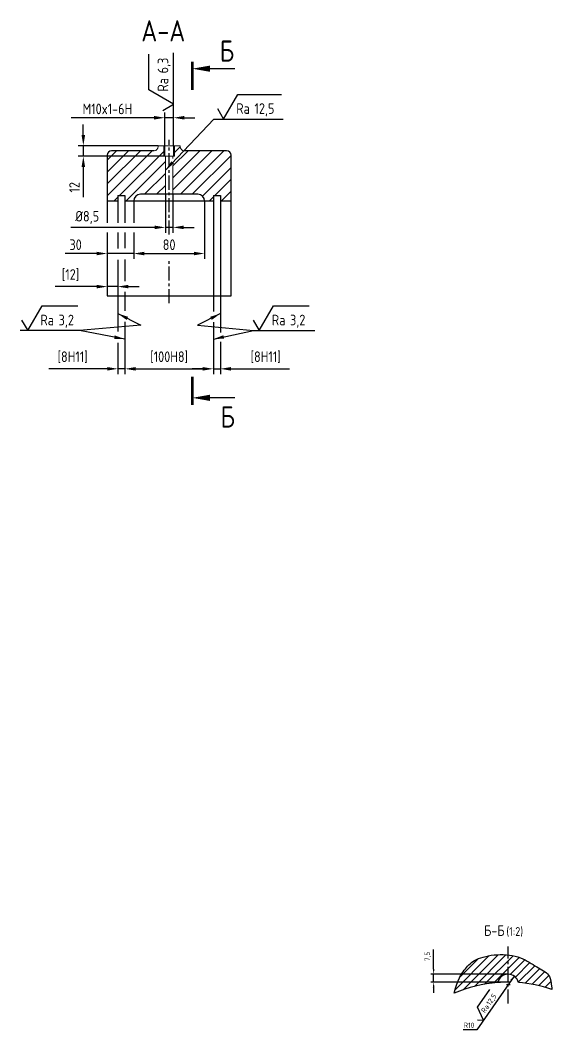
# Model space of a CAD drawing. Header units: millimetres. Extents: x 14 to 1913, y -3142 to -441.
# Drawn here: x 764 to 1365, y -1583 to -441 of the extents above; entities that cross this region are included whole.
import ezdxf
from ezdxf.enums import TextEntityAlignment as Align

# ---------------------------------------------------------------- set-up
doc = ezdxf.new("R2010")
doc.units = ezdxf.units.MM
doc.header["$LTSCALE"] = 0.5
doc.linetypes.add('CENTER', pattern=[50.8, 31.75, -6.35, 6.35, -6.35])
for name, color, linetype in [('Bord', 1, 'Continuous'), ('Cen', 5, 'CENTER'), ('Cont', 6, 'Continuous'), ('Dim', 7, 'Continuous'), ('Hatch', 2, 'Continuous'), ('Text', 3, 'Continuous'), ('Textb', 6, 'Continuous')]:
    doc.layers.add(name, color=color, linetype=linetype)
doc.styles.add('DIM', font='RUSS.SHX', dxfattribs={"width": 0.8})
doc.styles.add('Style1', font='romans.shx', dxfattribs={"width": 0.8})
doc.dimstyles.new('LIN2', dxfattribs={"dimscale": 2, "dimtxt": 3, "dimasz": 3, "dimexe": 1.5, "dimexo": 0, "dimgap": 1.5, "dimtad": 1, "dimdec": 4, "dimrnd": 1, "dimdsep": 46, "dimtxsty": 'DIM', "dimcen": 0, "dimdle": 2, "dimclrd": 256, "dimclrt": 3, "dimadec": 0, "dimazin": 0, "dimtfac": 0.666667, "dimtdec": 4, "dimtmove": 0, "dimatfit": 3, "dimfxl": 1, "dimtvp": 0.833333, "dimtolj": 1, "dimtzin": 0, "dimarcsym": 0})
doc.dimstyles.new('LIN4', dxfattribs={"dimscale": 4, "dimtxt": 3, "dimasz": 3, "dimexe": 1.5, "dimexo": 0, "dimgap": 1, "dimtad": 1, "dimdec": 1, "dimzin": 0, "dimtxsty": 'Style1', "dimcen": 0, "dimclrt": 3, "dimadec": 0, "dimazin": 0, "dimtfac": 1, "dimtdec": 1, "dimtmove": 0, "dimatfit": 3, "dimfxl": 1, "dimtolj": 1, "dimtzin": 12, "dimarcsym": 0})
doc.dimstyles.new('Rad4', dxfattribs={"dimscale": 4, "dimtxt": 3, "dimasz": 3, "dimexe": 1.5, "dimexo": 0, "dimgap": 1, "dimtad": 1, "dimtoh": 1, "dimdec": 0, "dimzin": 0, "dimtxsty": 'Style1', "dimcen": 0, "dimse1": 1, "dimclrt": 3, "dimadec": 0, "dimazin": 0, "dimtfac": 1, "dimtdec": 0, "dimtmove": 0, "dimatfit": 2, "dimfxl": 1, "dimtolj": 1, "dimtzin": 12, "dimarcsym": 0})

# ---------------------------------------------------------------- blocks, each defined once
blk = doc.blocks.new('ZNAK02')
at = {"layer": 'Textb', "style": 'Style1', "width": 0.8}
blk.add_attdef('А-А', text='', height=6, dxfattribs=at).set_placement((13.92, -0.06), align=Align.RIGHT)
blk.add_attdef('SC(1)', (14.94, -0.06), '', height=5, dxfattribs=at)
blk = doc.blocks.new('sherISO_01')
at = {"layer": 'Text'}
blk.add_line((4.04, 7), (16.36, 7), dxfattribs=at)
blk.add_lwpolyline([(-1.73, 3), (0, 0), (4.04, 7)], dxfattribs=at)
at = {"layer": 'Text', "style": 'Style1', "width": 0.8}
blk.add_text('Ra', height=3, dxfattribs=at).set_placement((3.58, 1.5))
blk.add_attdef('12,5', (8.73, 1.5), '', height=3, dxfattribs=at)
blk = doc.blocks.new('*D19')
at = {"layer": 'Dim', "lineweight": -2, "transparency": 16777216}
for p, q in [((1231.7, -1514.4), (1231.7, -1492.3)), ((1231.7, -1529.4), (1231.7, -1520.4)), ((1231.7, -1535.4), (1231.7, -1541.4))]:
    blk.add_line(p, q, dxfattribs=at)
at = {"layer": 'Dim', "color": 0, "lineweight": -2, "transparency": 16777216}
for p, q in [((1315.8, -1520.4), (1228.7, -1520.4)), ((1315.8, -1529.4), (1228.7, -1529.4))]:
    blk.add_line(p, q, dxfattribs=at)
at = {"layer": 'Dim', "transparency": 16777216}
for points in [[(1230.7, -1514.4), (1232.7, -1514.4), (1231.7, -1520.4)], [(1230.7, -1535.4), (1232.7, -1535.4), (1231.7, -1529.4)]]:
    blk.add_solid(points, dxfattribs=at)
at = {"layer": 'Dim', "color": 3, "transparency": 16777216, "insert": (1225.1, -1500.3), "char_height": 6, "attachment_point": 5, "rotation": 90, "style": 'DIM'}
blk.add_mtext('\\A1;{\\Fromans.shx;7,5}', dxfattribs=at)
blk = doc.blocks.new('*D46')
at = {"layer": 'Dim', "color": 0, "lineweight": -2, "transparency": 16777216}
for p, q in [((882.7, -782.5), (882.7, -841.6)), ((982.7, -782.7), (982.7, -841.6)), ((894.7, -835.6), (970.7, -835.6))]:
    blk.add_line(p, q, dxfattribs=at)
at = {"layer": 'Dim', "color": 0, "transparency": 16777216}
for points in [[(894.7, -833.6), (894.7, -837.6), (882.7, -835.6)], [(970.7, -833.6), (970.7, -837.6), (982.7, -835.6)]]:
    blk.add_solid(points, dxfattribs=at)
at = {"layer": 'Dim', "color": 3, "transparency": 16777216, "insert": (932.7, -822.5), "char_height": 12, "attachment_point": 5, "style": 'Style1'}
blk.add_mtext('\\A1;[100H8]', dxfattribs=at)
blk = doc.blocks.new('*D47')
at = {"layer": 'Dim', "color": 0, "lineweight": -2, "transparency": 16777216}
for p, q in [((982.7, -782.7), (982.7, -841.6)), ((990.7, -805), (990.7, -841.6)), ((970.7, -835.6), (958.7, -835.6)), ((982.7, -835.6), (990.7, -835.6)), ((1002.7, -835.6), (1068.9, -835.6))]:
    blk.add_line(p, q, dxfattribs=at)
at = {"layer": 'Dim', "color": 0, "transparency": 16777216}
for points in [[(970.7, -833.6), (970.7, -837.6), (982.7, -835.6)], [(1002.7, -833.6), (1002.7, -837.6), (990.7, -835.6)]]:
    blk.add_solid(points, dxfattribs=at)
at = {"layer": 'Dim', "color": 3, "transparency": 16777216, "insert": (1041.8, -822.5), "char_height": 12, "attachment_point": 5, "style": 'Style1'}
blk.add_mtext('\\A1;[8H11]', dxfattribs=at)
blk = doc.blocks.new('*D48')
at = {"layer": 'Dim', "color": 0, "lineweight": -2, "transparency": 16777216}
for p, q in [((882.7, -782.5), (882.7, -841.6)), ((874.7, -806.3), (874.7, -841.6)), ((862.7, -835.6), (796.6, -835.6)), ((882.7, -835.6), (874.7, -835.6)), ((894.7, -835.6), (906.7, -835.6))]:
    blk.add_line(p, q, dxfattribs=at)
at = {"layer": 'Dim', "color": 0, "transparency": 16777216}
for points in [[(862.7, -833.6), (862.7, -837.6), (874.7, -835.6)], [(894.7, -833.6), (894.7, -837.6), (882.7, -835.6)]]:
    blk.add_solid(points, dxfattribs=at)
at = {"layer": 'Dim', "color": 3, "transparency": 16777216, "insert": (823.6, -822.5), "char_height": 12, "attachment_point": 5, "style": 'Style1'}
blk.add_mtext('\\A1;[8H11]', dxfattribs=at)
blk = doc.blocks.new('*D49')
at = {"layer": 'Dim', "color": 0, "lineweight": -2, "transparency": 16777216}
for p, q in [((972.7, -645.7), (972.7, -711.2)), ((892.7, -681.4), (892.7, -711.2)), ((904.7, -705.2), (960.7, -705.2))]:
    blk.add_line(p, q, dxfattribs=at)
at = {"layer": 'Dim', "color": 0, "transparency": 16777216}
for points in [[(904.7, -703.2), (904.7, -707.2), (892.7, -705.2)], [(960.7, -703.2), (960.7, -707.2), (972.7, -705.2)]]:
    blk.add_solid(points, dxfattribs=at)
at = {"layer": 'Dim', "color": 3, "transparency": 16777216, "insert": (932.7, -695.2), "char_height": 12, "attachment_point": 5, "style": 'Style1'}
blk.add_mtext('\\A1;80', dxfattribs=at)
blk = doc.blocks.new('*D50')
at = {"layer": 'Dim', "color": 0, "lineweight": -2, "transparency": 16777216}
for p, q in [((862.7, -681.4), (862.7, -711.2)), ((892.7, -681.4), (892.7, -711.2)), ((850.7, -705.2), (815.2, -705.2)), ((892.7, -705.2), (862.7, -705.2)), ((904.7, -705.2), (916.7, -705.2))]:
    blk.add_line(p, q, dxfattribs=at)
at = {"layer": 'Dim', "color": 0, "transparency": 16777216}
for points in [[(850.7, -703.2), (850.7, -707.2), (862.7, -705.2)], [(904.7, -703.2), (904.7, -707.2), (892.7, -705.2)]]:
    blk.add_solid(points, dxfattribs=at)
at = {"layer": 'Dim', "color": 3, "transparency": 16777216, "insert": (827, -695.2), "char_height": 12, "attachment_point": 5, "style": 'Style1'}
blk.add_mtext('\\A1;30', dxfattribs=at)
blk = doc.blocks.new('*D51')
at = {"layer": 'Dim', "color": 0, "lineweight": -2, "transparency": 16777216}
for p, q in [((928.5, -638.2), (928.5, -681.6)), ((937, -638.2), (937, -681.6)), ((916.5, -675.6), (821.7, -675.6)), ((937, -675.6), (928.5, -675.6)), ((949, -675.6), (961, -675.6))]:
    blk.add_line(p, q, dxfattribs=at)
at = {"layer": 'Dim', "color": 0, "transparency": 16777216}
for points in [[(916.5, -673.6), (916.5, -677.6), (928.5, -675.6)], [(949, -673.6), (949, -677.6), (937, -675.6)]]:
    blk.add_solid(points, dxfattribs=at)
at = {"layer": 'Dim', "color": 3, "transparency": 16777216, "insert": (840.1, -664.4), "char_height": 12, "attachment_point": 5, "style": 'Style1'}
blk.add_mtext('\\A1;%%c8,5', dxfattribs=at)
blk = doc.blocks.new('*D52')
at = {"layer": 'Dim', "color": 0, "lineweight": -2, "transparency": 16777216}
for p, q in [((835.7, -571.2), (835.7, -559.2)), ((920.2, -583.2), (829.7, -583.2)), ((835.7, -583.2), (835.7, -595.2)), ((926.7, -595.2), (829.7, -595.2)), ((835.7, -607.2), (835.7, -641.4))]:
    blk.add_line(p, q, dxfattribs=at)
at = {"layer": 'Dim', "color": 0, "transparency": 16777216}
for points in [[(833.7, -571.2), (837.7, -571.2), (835.7, -583.2)], [(833.7, -607.2), (837.7, -607.2), (835.7, -595.2)]]:
    blk.add_solid(points, dxfattribs=at)
at = {"layer": 'Dim', "color": 3, "transparency": 16777216, "insert": (825.7, -630.3), "char_height": 12, "attachment_point": 5, "rotation": 90, "style": 'Style1'}
blk.add_mtext('\\A1;12', dxfattribs=at)
blk = doc.blocks.new('*D53')
at = {"layer": 'Dim', "color": 0, "lineweight": -2, "transparency": 16777216}
for p, q in [((927.7, -583.2), (927.7, -545.6)), ((937.7, -583.2), (937.7, -545.6)), ((915.7, -551.6), (822.1, -551.6)), ((937.7, -551.6), (927.7, -551.6)), ((949.7, -551.6), (961.7, -551.6))]:
    blk.add_line(p, q, dxfattribs=at)
at = {"layer": 'Dim', "color": 0, "transparency": 16777216}
for points in [[(915.7, -549.6), (915.7, -553.6), (927.7, -551.6)], [(949.7, -549.6), (949.7, -553.6), (937.7, -551.6)]]:
    blk.add_solid(points, dxfattribs=at)
at = {"layer": 'Dim', "color": 3, "transparency": 16777216, "insert": (862.9, -541.6), "char_height": 12, "attachment_point": 5, "style": 'Style1'}
blk.add_mtext('\\A1;M10x1-6H', dxfattribs=at)
blk = doc.blocks.new('sherISO_03')
at = {"layer": 'Text'}
blk.add_line((4.04, 7), (14.12, 7), dxfattribs=at)
blk.add_lwpolyline([(-1.73, 3), (0, 0), (4.04, 7)], dxfattribs=at)
at = {"layer": 'Text', "style": 'Style1', "width": 0.8}
blk.add_text('Ra', height=3, dxfattribs=at).set_placement((3.58, 1.5))
blk.add_attdef('6,3', (8.73, 1.5), '', height=3, dxfattribs=at)
blk = doc.blocks.new('sherISO_04')
at = {"layer": 'Text'}
blk.add_line((4.04, 7), (14.12, 7), dxfattribs=at)
blk.add_lwpolyline([(-1.73, 3), (0, 0), (4.04, 7)], dxfattribs=at)
at = {"layer": 'Text', "style": 'Style1', "width": 0.8}
blk.add_text('Ra', height=3, dxfattribs=at).set_placement((3.58, 1.5))
blk.add_attdef('3,2', (8.73, 1.5), '', height=3, dxfattribs=at)
blk = doc.blocks.new('*D55')
at = {"layer": 'Dim', "color": 0, "lineweight": -2, "transparency": 16777216}
for p, q in [((862.7, -739.1), (862.7, -748.6)), ((874.7, -739.1), (874.7, -748.6)), ((850.7, -742.6), (803.8, -742.6)), ((874.7, -742.6), (862.7, -742.6)), ((886.7, -742.6), (898.7, -742.6))]:
    blk.add_line(p, q, dxfattribs=at)
at = {"layer": 'Dim', "color": 0, "transparency": 16777216}
for points in [[(850.7, -740.6), (850.7, -744.6), (862.7, -742.6)], [(886.7, -740.6), (886.7, -744.6), (874.7, -742.6)]]:
    blk.add_solid(points, dxfattribs=at)
at = {"layer": 'Dim', "color": 3, "transparency": 16777216, "insert": (821.2, -729.5), "char_height": 12, "attachment_point": 5, "style": 'Style1'}
blk.add_mtext('\\A1;[12]', dxfattribs=at)
blk = doc.blocks.new('razrez03')
at = {"layer": 'Text'}
blk.add_lwpolyline([(0, 0, 0, 1.76, 0), (5, 0, 1.76, 1.76, 0)], format="xyseb", dxfattribs=at)
at = {"layer": 'Text', "const_width": 0.8}
blk.add_lwpolyline([(0, 2), (0, -6)], dxfattribs=at)
at = {"layer": 'Text'}
blk.add_lwpolyline([(12, 0), (5, 0)], dxfattribs=at)
at = {"layer": 'Textb', "style": 'Style1', "width": 0.8}
blk.add_attdef('A', (6.5, 2), '', height=6, dxfattribs=at)
blk = doc.blocks.new('razrez04')
at = {"layer": 'Text', "const_width": 0.8}
blk.add_lwpolyline([(0, 6), (0, -2)], dxfattribs=at)
at = {"layer": 'Text'}
blk.add_lwpolyline([(0, 0, 0, 1.76, 0), (5, 0, 1.76, 1.76, 0)], format="xyseb", dxfattribs=at)
blk.add_lwpolyline([(12, 0), (5, 0)], dxfattribs=at)
at = {"layer": 'Textb', "style": 'Style1', "width": 0.8}
blk.add_attdef('A', (6.5, -8.4), '', height=6, dxfattribs=at)

msp = doc.modelspace()

# ---------------------------------------------------------------- hatches: boundary and pattern name
at = {"layer": 'Hatch'}
h = msp.add_hatch(dxfattribs=at)
h.set_pattern_fill('ANSI31', color=256, scale=3)
h.set_pattern_definition([(45, (-46.372, 0), (-6.73519, 6.73519), [])])
h.paths.add_polyline_path([(928.47445, -595.18681), (926.72445, -595.18681), (926.72445, -583.68681), (926.22445, -583.18681), (920.22445, -583.18681), (920.22445, -584.08994, -0.3843218689), (915.73916, -589.06338), (867.72445, -589.06338, 0.4142135624), (862.72445, -594.06338), (862.72445, -645.68681), (874.72445, -645.68681), (874.72445, -639.68681), (882.72445, -639.68681), (882.72445, -645.68681), (892.72445, -645.68681, -0.4142135624), (900.22445, -638.18681), (928.47445, -638.18681)])
h.paths.add_polyline_path([(1002.72445, -594.06338, 0.4142135624), (997.72445, -589.06338), (949.70974, -589.06338, -0.3843218689), (945.22445, -584.08994), (945.22445, -583.18681), (939.22445, -583.18681), (938.72445, -583.68681), (938.72445, -595.18681), (936.97445, -595.18681), (936.97445, -638.18681), (965.22445, -638.18681, -0.4142135624), (972.72445, -645.68681), (982.72445, -645.68681), (982.72445, -639.68681), (990.72445, -639.68681), (990.72445, -645.68681), (1002.72445, -645.68681)])
h.paths.add_polyline_path([(927.72445, -584.68681), (926.72445, -583.68681), (926.72445, -595.18681), (927.72445, -595.18681)], flags=17)
h.paths.add_polyline_path([(938.72445, -583.68681), (937.72445, -584.68681), (937.72445, -595.18681), (938.72445, -595.18681)], flags=17)
h = msp.add_hatch(dxfattribs=at)
h.set_pattern_fill('ANSI31', color=256, scale=2, style=0)
h.set_pattern_definition([(45, (297.215, -1778.2713), (-4.490128, 4.490128), [])])
h.paths.add_polyline_path([(1304.04243, -1529.82236, -0.3526567438), (1315.76708, -1520.37828), (1315.76708, -1498.62644), (1313.85882, -1498.43156), (1310.38384, -1498.23804), (1306.89972, -1498.19847), (1303.44432, -1498.31023), (1300.05553, -1498.57073), (1296.7675, -1498.97582), (1293.59961, -1499.51529), (1290.56752, -1500.17739), (1287.68691, -1500.95039), (1284.97343, -1501.82254), (1282.44278, -1502.7821), (1280.1106, -1503.81732), (1277.99258, -1504.91648), (1276.09589, -1506.07043), (1274.39376, -1507.28048), (1272.85094, -1508.55054), (1271.43218, -1509.88452), (1270.1022, -1511.28635), (1268.82577, -1512.75993), (1267.56762, -1514.30919), (1266.29249, -1515.93802), (1264.97249, -1517.66886), (1263.60919, -1519.59814), (1262.21149, -1521.84082), (1260.78833, -1524.51185), (1259.34862, -1527.72617), (1257.90129, -1531.59873), (1257.65865, -1532.37828), (1285.41909, -1532.37828, -0.0303471337)])
h.paths.add_polyline_path([(1285.41909, -1532.37828), (1257.65865, -1532.37828), (1256.45525, -1536.2445), (1255.01944, -1541.77841, -0.051458205)])
h.paths.add_polyline_path([(1344.08378, -1509.5279), (1341.93725, -1508.18673), (1339.72542, -1506.8247), (1337.4261, -1505.4731), (1335.0171, -1504.16325), (1332.47621, -1502.92645), (1329.78123, -1501.79403), (1326.90997, -1500.79729), (1323.85023, -1499.96189), (1320.62988, -1499.29088), (1317.28679, -1498.78164), (1315.76708, -1498.62644), (1315.76708, -1520.37828, -0.3526567438), (1327.49172, -1529.82236, -0.0623712324), (1365.24192, -1537.48635), (1365.15109, -1536.02501), (1364.69406, -1531.40455), (1364.12734, -1527.81539), (1363.43526, -1525.06903), (1362.60215, -1522.97694), (1361.61234, -1521.35061), (1360.45017, -1520.00151), (1359.10605, -1518.76895), (1357.59479, -1517.60359), (1355.93728, -1516.48388), (1354.15441, -1515.38832), (1352.26708, -1514.29536), (1350.29618, -1513.18348), (1348.2626, -1512.03116), (1346.18723, -1510.81688)])

# ---------------------------------------------------------------- linework, layer by layer
at = {"layer": 'Bord', "lineweight": 15}
for p, q in [((926.72445, -595.18681), (926.72445, -583.18681)), ((938.72445, -583.18681), (938.72445, -595.18681))]:
    msp.add_line(p, q, dxfattribs=at)
at = {"layer": 'Bord'}
msp.add_lwpolyline([(1255.01944, -1541.77841), (1256.45525, -1536.2445), (1257.90129, -1531.59873), (1259.34862, -1527.72617), (1260.78833, -1524.51185), (1262.21149, -1521.84082), (1263.60919, -1519.59814), (1264.97249, -1517.66886), (1266.29249, -1515.93802), (1267.56762, -1514.30919), (1268.82577, -1512.75993), (1270.1022, -1511.28635), (1271.43218, -1509.88452), (1272.85094, -1508.55054), (1274.39376, -1507.28048), (1276.09589, -1506.07043), (1277.99258, -1504.91648), (1280.1106, -1503.81732), (1282.44278, -1502.7821), (1284.97343, -1501.82254), (1287.68691, -1500.95039), (1290.56752, -1500.17739), (1293.59961, -1499.51529), (1296.7675, -1498.97582), (1300.05553, -1498.57073), (1303.44432, -1498.31023), (1306.89972, -1498.19847), (1310.38384, -1498.23804), (1313.85882, -1498.43156), (1317.28679, -1498.78164), (1320.62988, -1499.29088), (1323.85023, -1499.96189), (1326.90997, -1500.79729), (1329.78123, -1501.79403), (1332.47621, -1502.92645), (1335.0171, -1504.16325), (1337.4261, -1505.4731), (1339.72542, -1506.8247), (1341.93725, -1508.18673), (1344.08378, -1509.5279), (1346.18723, -1510.81688), (1348.2626, -1512.03116), (1350.29618, -1513.18348), (1352.26708, -1514.29536), (1354.15441, -1515.38832), (1355.93728, -1516.48388), (1357.59479, -1517.60359), (1359.10605, -1518.76895), (1360.45017, -1520.00151), (1361.61234, -1521.35061), (1362.60215, -1522.97694), (1363.43526, -1525.06903), (1364.12734, -1527.81539), (1364.69406, -1531.40455), (1365.15109, -1536.02501), (1365.24192, -1537.48635)], dxfattribs=at)
msp.add_arc((1315.76708, -1684.37828), 155, 89.43949174, 94.33816051, dxfattribs=at)
at = {"layer": 'Cen'}
for p, q in [((932.72445, -683.76665), (932.72445, -576.50277)), ((932.72445, -761.2703), (932.72445, -711.52526)), ((1315.76708, -1553.46897), (1315.76708, -1489.09696)), ((1318.08201, -1532.37828), (1313.99827, -1532.37828))]:
    msp.add_line(p, q, dxfattribs=at)
at = {"layer": 'Cont'}
for p, q in [((915.73916, -589.06338), (867.72445, -589.06338)), ((997.72445, -589.06338), (949.70974, -589.06338)), ((862.72445, -594.06338), (862.72445, -670.41778)), ((1002.72445, -753.18681), (1002.72445, -594.06338)), ((965.22445, -638.18681), (900.22445, -638.18681)), ((862.72445, -645.68681), (874.72445, -645.68681)), ((874.72445, -639.68681), (874.72445, -670.41778)), ((874.72445, -639.68681), (882.72445, -639.68681)), ((882.72445, -639.68681), (882.72445, -670.41778)), ((882.72445, -645.68681), (982.72445, -645.68681)), ((892.72445, -645.68681), (892.72445, -645.68681)), ((972.72445, -645.68681), (972.72445, -645.68681)), ((982.72445, -639.68681), (982.72445, -753.18681)), ((982.72445, -639.68681), (990.72445, -639.68681)), ((990.72445, -639.68681), (990.72445, -753.18681)), ((990.72445, -645.68681), (1002.72445, -645.68681)), ((862.72445, -681.40535), (862.72445, -753.18681)), ((874.72445, -681.40535), (874.72445, -699.46016)), ((882.72445, -681.40535), (882.72445, -699.28341)), ((874.72445, -712.36276), (874.72445, -753.18681)), ((882.72445, -712.00927), (882.72445, -736.25755)), ((862.72445, -753.18681), (1002.72445, -753.18681)), ((882.72445, -748.6299), (882.72445, -753.18681))]:
    msp.add_line(p, q, dxfattribs=at)
at = {"layer": 'Cont', "lineweight": 15}
for p, q in [((920.22445, -584.08994), (920.22445, -583.18681)), ((920.22445, -583.18681), (945.22445, -583.18681)), ((927.72445, -595.18681), (927.72445, -583.18681)), ((937.72445, -583.18681), (937.72445, -595.18681)), ((945.22445, -583.18681), (945.22445, -584.08994)), ((938.72445, -595.18681), (926.72445, -595.18681)), ((928.47445, -638.18681), (928.47445, -595.18681)), ((936.97445, -595.18681), (936.97445, -597.52653)), ((936.97445, -605.89362), (936.97445, -638.18681))]:
    msp.add_line(p, q, dxfattribs=at)
at = {"layer": 'Cont'}
for centre, radius, start, end in [((867.72445, -594.06338), 5, 90, 180), ((997.72445, -594.06338), 5, 0, 90), ((900.22445, -645.68681), 7.5, 90, 180), ((965.22445, -645.68681), 7.5, 0, 90), ((1315.76708, -1684.37828), 155, 94.33816051, 113.07403632), ((1315.76708, -1532.37828), 12, 12.2978323, 167.7021677), ((1315.76708, -1684.37828), 155, 71.38589876, 85.66183949)]:
    msp.add_arc(centre, radius, start, end, dxfattribs=at)
at = {"layer": 'Cont', "lineweight": 15}
for centre, start, end in [((915.22445, -584.08994), 275.90856185, 0), ((950.22445, -584.08994), 180, 264.09143815)]:
    msp.add_arc(centre, 5, start, end, dxfattribs=at)
at = {"layer": 'Dim'}
for p, q in [((937.72445, -573.76935), (937.72445, -478.02342)), ((892.72445, -645.68681), (892.72445, -670.41778)), ((874.72445, -753.18681), (874.72445, -793.50196)), ((882.72445, -753.18681), (882.72445, -769.88734)), ((982.72445, -753.18681), (982.72445, -770.88261)), ((990.72445, -753.18681), (990.72445, -794.537))]:
    msp.add_line(p, q, dxfattribs=at)

# ---------------------------------------------------------------- block references
ref = msp.add_blockref('ZNAK02', (895.16761, -465.00851), dxfattribs=dict(at, xscale=4, yscale=4, zscale=4))
ref.add_attrib('А-А', 'А-А', dxfattribs={"layer": 'Textb', "height": 24, "style": 'Style1', "width": 0.8}).set_placement((950.86224, -465.24414), align=Align.RIGHT)
ref = msp.add_blockref('razrez03', (958.88132, -496.10167), dxfattribs=dict(at, xscale=4, yscale=4, zscale=4))
ref.add_attrib('A', 'Б', (989.88934, -488.10167), dxfattribs={"layer": 'Textb', "height": 24, "style": 'Style1', "width": 0.8})
for name, p, xscale, yscale, zscale, rotation, values in [('sherISO_03', (937.72445, -536.3112), 4, 4, 4, 89.99999999999987, {'6,3': '6,3'}), ('sherISO_01', (1288.16906, -1572.3973), 2, 2, 2, 55.37621994518023, {'12,5': '12,5'})]:
    msp.add_blockref(name, p, dxfattribs=dict(at, xscale=xscale, yscale=yscale, zscale=zscale, rotation=rotation)).add_auto_attribs(values)
for name, p, xscale, yscale, zscale, values in [('sherISO_01', (994.24336, -553.18435), 4, 4, 4, {'12,5': '12,5'}), ('sherISO_04', (772.86762, -792.36775), 4, 4, 4, {'3,2': '3,2'}), ('sherISO_04', (1034.46977, -792.36775), 4, 4, 4, {'3,2': '3,2'}), ('ZNAK02', (1284.07381, -1476.93835), 2, 2, 2, {'А-А': 'Б-Б', 'SC(1)': '(1:2)'})]:
    msp.add_blockref(name, p, dxfattribs=dict(at, xscale=xscale, yscale=yscale, zscale=zscale)).add_auto_attribs(values)
ref = msp.add_blockref('razrez04', (958.88132, -868.40353), dxfattribs=dict(at, xscale=4, yscale=4, zscale=4))
ref.add_attrib('A', 'Б', (990.72445, -902.00353), dxfattribs={"layer": 'Textb', "height": 24, "style": 'Style1', "width": 0.8})

# ---------------------------------------------------------------- texts
at = {"layer": 'Dim', "color": 3, "char_height": 12, "style": 'Style1'}
for insert, attachment_point in [((1056.25915, -549.18435), 7), ((810.40385, -788.36775), 9), ((857.42124, -788.36775), 9)]:
    msp.add_mtext('\\A1;', dxfattribs=dict(at, insert=insert, attachment_point=attachment_point))
at = {"layer": 'Text', "style": 'Style1', "width": 0.8}
msp.add_text('R10', height=6, dxfattribs=at).set_placement((1265.5931, -1581.13067))

# ---------------------------------------------------------------- dimensions: what is measured, and where the dimension line sits
at = {"layer": 'Dim'}
dim = msp.add_linear_dim(base=(937.72445, -551.59445), p1=(927.72445, -583.18681), p2=(937.72445, -583.18681), text='M<>x1-6H', dimstyle='LIN4', override={"dimdec": 0, "dimtfac": 0.666667, "dimtdec": 2, "dimtzin": 8}, dxfattribs=at)
dim.commit()
dim.dimension.update_dxf_attribs({"geometry": '*D53', "text_midpoint": (862.92445, -551.59445), "dimtype": 160})
dim = msp.add_linear_dim(base=(835.74471, -583.18681), p1=(926.72445, -595.18681), p2=(920.22445, -583.18681), angle=90, dimstyle='LIN4', override={"dimdec": 0}, dxfattribs=at)
dim.commit()
dim.dimension.update_dxf_attribs({"geometry": '*D52', "text_midpoint": (835.74471, -630.27252), "dimtype": 160})
dim = msp.add_linear_dim(base=(928.47445, -675.58394), p1=(936.97445, -638.18681), p2=(928.47445, -638.18681), text='%%c<>', dimstyle='LIN4', dxfattribs=at)
dim.commit()
dim.dimension.update_dxf_attribs({"geometry": '*D51', "text_midpoint": (840.09763, -675.58394), "dimtype": 160})
dim = msp.add_linear_dim(base=(972.72445, -705.23777), p1=(892.72445, -681.40535), p2=(972.72445, -645.68681), dimstyle='LIN4', override={"dimdec": 0}, dxfattribs=at)
dim.commit()
dim.dimension.update_dxf_attribs({"geometry": '*D49', "text_midpoint": (932.72445, -695.23777)})
dim = msp.add_linear_dim(base=(862.72445, -705.23777), p1=(892.72445, -681.40535), p2=(862.72445, -681.38102), dimstyle='LIN4', override={"dimdec": 0}, dxfattribs=at)
dim.commit()
dim.dimension.update_dxf_attribs({"geometry": '*D50', "text_midpoint": (826.95302, -705.23777), "dimtype": 160})
for base, p1, p2, text, picture, middle in [((862.72445, -742.62047), (874.72445, -739.08551), (862.72445, -739.08551), '[<>]', '*D55', (821.23874, -729.47762)), ((982.72445, -835.62099), (882.72445, -782.4818), (982.72445, -782.74629), '[<>H8]', '*D46', (932.72445, -822.47814)), ((990.72445, -835.62099), (982.72445, -782.74629), (990.72445, -804.98746), '[<>H11]', '*D47', (1041.81016, -822.47814))]:
    dim = msp.add_linear_dim(base=base, p1=p1, p2=p2, text=text, dimstyle='LIN4', override={"dimdec": 0}, dxfattribs=at)
    dim.commit()
    dim.dimension.update_dxf_attribs({"geometry": picture, "text_midpoint": middle})
dim = msp.add_linear_dim(base=(874.72445, -835.62099), p1=(882.72445, -782.4818), p2=(874.72445, -806.27135), angle=180, text='[<>H11]', dimstyle='LIN4', override={"dimdec": 0}, dxfattribs=at)
dim.commit()
dim.dimension.update_dxf_attribs({"geometry": '*D48', "text_midpoint": (823.63874, -822.47814)})
dim = msp.add_linear_dim(base=(1231.71906, -1520.37828), p1=(1315.76708, -1529.37828), p2=(1315.76708, -1520.37828), angle=90, text='{\\Fromans.shx;7,5}', dimstyle='LIN2', dxfattribs=at)
dim.commit()
dim.dimension.update_dxf_attribs({"geometry": '*D19', "text_midpoint": (1225.14763, -1500.34971)})

# ---------------------------------------------------------------- leaders
msp.add_leader([(928.47445, -610.80238), (983.32273, -553.18435), (1061.50408, -553.18435)], dimstyle='Rad4', override={"dimarcsym": 1}, dxfattribs=at)
for points, dimstyle in [([(874.72445, -773.02248), (900.65037, -786.31664), (831.1986, -792.36775), (815.04895, -792.36775)], 'LIN4'), ([(990.72445, -773.02248), (964.79853, -786.31664), (1028.03915, -792.36775), (1050.39995, -792.36775)], 'LIN4'), ([(882.72445, -801.99033), (831.1986, -792.36775), (764.3513, -792.36775)], 'LIN4'), ([(982.72445, -801.99033), (1028.03915, -792.36775), (1097.41733, -792.36775)], 'LIN4'), ([(1322.60815, -1522.51929), (1280.67055, -1583.25735), (1264.9982, -1583.25735)], 'LIN2')]:
    msp.add_leader(points, dimstyle=dimstyle, dxfattribs=at)

doc.saveas('drawing.dxf')
